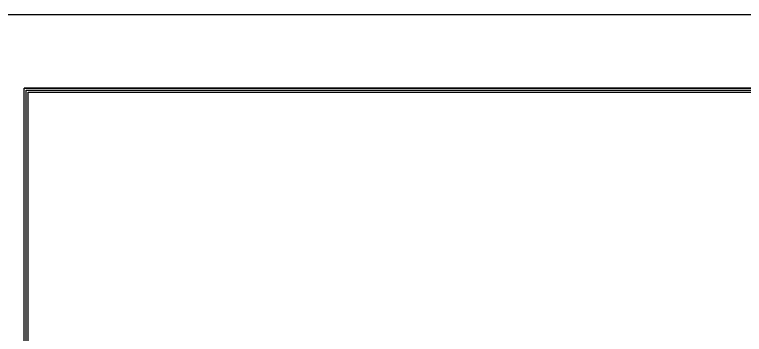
# Model space of a CAD drawing. Header units: millimetres. Extents: x 71641 to 191108, y -23091 to 29972.
# Drawn here: x 107684 to 109998, y -2152 to -1139 of the extents above; entities that cross this region are included whole.
import ezdxf

# ---------------------------------------------------------------- set-up
doc = ezdxf.new("R2010")
doc.units = ezdxf.units.MM
doc.layers.add('00', color=1, linetype='Continuous')

msp = doc.modelspace()

# ---------------------------------------------------------------- linework, layer by layer
at = {"color": 3, "lineweight": -2}
msp.add_line((119195.2, -1371.3), (107713.6, -1371.3), dxfattribs=at)
for points in [[(107713.6, -1371.3), (119195.2, -1371.3), (119195.2, -9390.9), (107713.6, -9390.9)], [(107720.1, -1377.8), (119188.7, -1377.8), (119188.7, -9384.4), (107720.1, -9384.4)], [(107726.6, -1384.3), (119182.2, -1384.3), (119182.2, -9377.9), (107726.6, -9377.9)]]:
    msp.add_lwpolyline(points, close=True, dxfattribs=at)
at = {"layer": '00', "color": 8, "lineweight": -2}
msp.add_lwpolyline([(107481.1, -1138.7), (119427.7, -1138.7), (119427.7, -9623.5), (107481.1, -9623.5)], close=True, dxfattribs=at)

doc.saveas('drawing.dxf')
